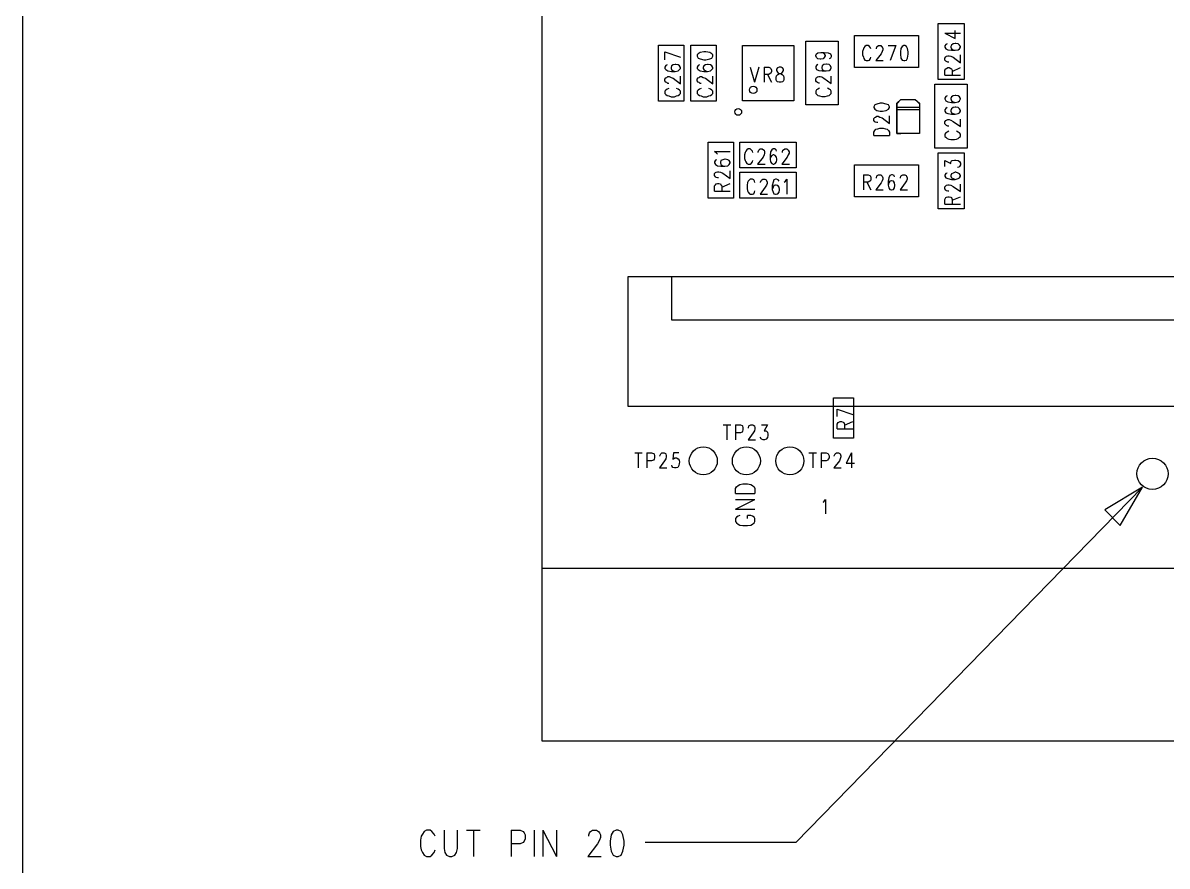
# Model space of a CAD drawing. Extents: x 11.9 to 28.1, y 10.8 to 21.2.
# Drawn here: x 11.892 to 14.549, y 14.351 to 16.307 of the extents above; entities that cross this region are included whole.
import ezdxf

# ---------------------------------------------------------------- set-up
doc = ezdxf.new("R2010")
doc.units = 0
doc.header["$MEASUREMENT"] = 0
doc.layers.add('LAYNR1', color=2, linetype='Continuous')

msp = doc.modelspace()

# ---------------------------------------------------------------- linework, layer by layer
at = {"layer": 'LAYNR1', "color": 7}
for points in [[(11.892, 10.799), (11.892, 21.199)], [(13.097, 20.041), (13.097, 14.641)], [(14.017, 16.176), (14.017, 16.306)], [(14.017, 16.306), (14.078, 16.306)], [(14.033, 16.284), (14.057, 16.271), (14.057, 16.29)], [(14.078, 16.306), (14.078, 16.176)], [(13.71, 16.117), (13.71, 16.265)], [(13.71, 16.265), (13.785, 16.265)], [(13.785, 16.265), (13.785, 16.117)], [(13.823, 16.204), (13.823, 16.278)], [(13.823, 16.278), (13.972, 16.278)], [(13.972, 16.278), (13.972, 16.204)], [(14.033, 16.284), (14.069, 16.284)], [(13.368, 16.126), (13.368, 16.256)], [(13.368, 16.256), (13.427, 16.256)], [(13.383, 16.24), (13.419, 16.228)], [(13.383, 16.222), (13.383, 16.24)], [(13.427, 16.256), (13.427, 16.126)], [(13.443, 16.126), (13.443, 16.256)], [(13.443, 16.256), (13.502, 16.256)], [(13.502, 16.256), (13.502, 16.126)], [(13.563, 16.255), (13.682, 16.255)], [(13.563, 16.127), (13.563, 16.255)], [(13.682, 16.255), (13.682, 16.127)], [(13.733, 16.232), (13.735, 16.236)], [(13.735, 16.236), (13.738, 16.238)], [(13.738, 16.238), (13.745, 16.239)], [(13.745, 16.239), (13.75, 16.238)], [(13.745, 16.239), (13.753, 16.239)], [(13.75, 16.238), (13.753, 16.236)], [(13.753, 16.239), (13.762, 16.238)], [(13.753, 16.236), (13.755, 16.232)], [(13.762, 16.238), (13.767, 16.236)], [(13.767, 16.236), (13.769, 16.232)], [(13.861, 16.247), (13.86, 16.25), (13.858, 16.253), (13.855, 16.255), (13.85, 16.255), (13.847, 16.253), (13.845, 16.25), (13.844, 16.247), (13.842, 16.241), (13.842, 16.233), (13.844, 16.228), (13.845, 16.225), (13.847, 16.221), (13.85, 16.22), (13.855, 16.22), (13.858, 16.221), (13.86, 16.225), (13.861, 16.228)], [(13.874, 16.247), (13.874, 16.248), (13.875, 16.252), (13.876, 16.253), (13.879, 16.255), (13.884, 16.255), (13.886, 16.253), (13.887, 16.252), (13.889, 16.248), (13.889, 16.245), (13.887, 16.241), (13.885, 16.236), (13.873, 16.22), (13.89, 16.22)], [(13.901, 16.255), (13.919, 16.255)], [(13.919, 16.255), (13.906, 16.22)], [(14.038, 16.259), (14.035, 16.257), (14.033, 16.254), (14.033, 16.251), (14.035, 16.247), (14.04, 16.245), (14.048, 16.244), (14.057, 16.244), (14.064, 16.245), (14.067, 16.247), (14.069, 16.251), (14.069, 16.253), (14.067, 16.256), (14.064, 16.259), (14.058, 16.26), (14.057, 16.26), (14.052, 16.259), (14.048, 16.256), (14.047, 16.253), (14.047, 16.251), (14.048, 16.247), (14.052, 16.245), (14.057, 16.244)], [(13.388, 16.21), (13.385, 16.209), (13.383, 16.205), (13.383, 16.202), (13.385, 16.199), (13.39, 16.196), (13.398, 16.195), (13.407, 16.195), (13.414, 16.196), (13.417, 16.199), (13.419, 16.202), (13.419, 16.204), (13.417, 16.208), (13.414, 16.21), (13.408, 16.211), (13.407, 16.211), (13.402, 16.21), (13.398, 16.208), (13.397, 16.204), (13.397, 16.202), (13.398, 16.199), (13.402, 16.196), (13.407, 16.195)], [(13.463, 16.21), (13.46, 16.209), (13.458, 16.205), (13.458, 16.202), (13.46, 16.199), (13.465, 16.196), (13.473, 16.195), (13.482, 16.195), (13.489, 16.196), (13.492, 16.199), (13.494, 16.202), (13.494, 16.204), (13.492, 16.208), (13.489, 16.21), (13.483, 16.211), (13.482, 16.211), (13.477, 16.21), (13.473, 16.208), (13.472, 16.204), (13.472, 16.202), (13.473, 16.199), (13.477, 16.196), (13.482, 16.195)], [(13.733, 16.231), (13.733, 16.232)], [(13.735, 16.227), (13.733, 16.231)], [(13.735, 16.209), (13.733, 16.206)], [(13.738, 16.224), (13.735, 16.227)], [(13.738, 16.211), (13.735, 16.209)], [(13.743, 16.223), (13.738, 16.224)], [(13.745, 16.223), (13.743, 16.223)], [(13.75, 16.224), (13.745, 16.223)], [(13.748, 16.208), (13.747, 16.204)], [(13.752, 16.211), (13.748, 16.208)], [(13.753, 16.227), (13.75, 16.224)], [(13.757, 16.212), (13.752, 16.211)], [(13.755, 16.231), (13.753, 16.227)], [(13.755, 16.232), (13.755, 16.231)], [(13.758, 16.212), (13.757, 16.212)], [(13.764, 16.211), (13.758, 16.212)], [(13.767, 16.226), (13.764, 16.224)], [(13.767, 16.208), (13.764, 16.211)], [(13.769, 16.229), (13.767, 16.226)], [(13.769, 16.204), (13.767, 16.208)], [(13.769, 16.232), (13.769, 16.229)], [(14.042, 16.216), (14.04, 16.216), (14.037, 16.218), (14.035, 16.219), (14.033, 16.221), (14.033, 16.226), (14.035, 16.229), (14.037, 16.23), (14.04, 16.231), (14.043, 16.231), (14.047, 16.23), (14.052, 16.228), (14.069, 16.215), (14.069, 16.233)], [(13.392, 16.167), (13.39, 16.167), (13.387, 16.169), (13.385, 16.17), (13.383, 16.173), (13.383, 16.177), (13.385, 16.18), (13.387, 16.181), (13.39, 16.183), (13.393, 16.183), (13.397, 16.181), (13.402, 16.179), (13.419, 16.166), (13.419, 16.184)], [(13.467, 16.167), (13.465, 16.167), (13.462, 16.169), (13.46, 16.17), (13.458, 16.173), (13.458, 16.177), (13.46, 16.18), (13.462, 16.181), (13.465, 16.183), (13.468, 16.183), (13.472, 16.181), (13.477, 16.179), (13.494, 16.166), (13.494, 16.184)], [(13.581, 16.205), (13.591, 16.17)], [(13.601, 16.205), (13.591, 16.17)], [(13.613, 16.205), (13.613, 16.17)], [(13.613, 16.205), (13.624, 16.205), (13.627, 16.203), (13.629, 16.202), (13.63, 16.198), (13.63, 16.195), (13.629, 16.191), (13.627, 16.19), (13.624, 16.188), (13.613, 16.188)], [(13.621, 16.188), (13.63, 16.17)], [(13.733, 16.206), (13.733, 16.203)], [(13.733, 16.203), (13.735, 16.199)], [(13.735, 16.199), (13.74, 16.197)], [(13.735, 16.181), (13.737, 16.182)], [(13.737, 16.182), (13.74, 16.183)], [(13.74, 16.197), (13.748, 16.196)], [(13.74, 16.183), (13.743, 16.183)], [(13.743, 16.183), (13.747, 16.182)], [(13.747, 16.204), (13.747, 16.203)], [(13.747, 16.203), (13.748, 16.199)], [(13.747, 16.182), (13.752, 16.179)], [(13.748, 16.199), (13.752, 16.197)], [(13.748, 16.196), (13.757, 16.196)], [(13.752, 16.197), (13.757, 16.196)], [(13.757, 16.196), (13.764, 16.197)], [(13.764, 16.197), (13.767, 16.199)], [(13.767, 16.199), (13.769, 16.203)], [(13.769, 16.203), (13.769, 16.204)], [(13.769, 16.167), (13.769, 16.184)], [(13.972, 16.204), (13.823, 16.204)], [(14.033, 16.186), (14.033, 16.198), (14.035, 16.201), (14.037, 16.202), (14.04, 16.204), (14.043, 16.204), (14.047, 16.202), (14.048, 16.201), (14.05, 16.198), (14.05, 16.186)], [(14.033, 16.186), (14.069, 16.186)], [(14.05, 16.195), (14.069, 16.204)], [(13.392, 16.155), (13.388, 16.154), (13.385, 16.151), (13.383, 16.149), (13.383, 16.144), (13.385, 16.141), (13.388, 16.139), (13.392, 16.138), (13.397, 16.136), (13.405, 16.136), (13.41, 16.138), (13.414, 16.139), (13.417, 16.141), (13.419, 16.144), (13.419, 16.149), (13.417, 16.151), (13.414, 16.154), (13.41, 16.155)], [(13.467, 16.155), (13.463, 16.154), (13.46, 16.151), (13.458, 16.149), (13.458, 16.144), (13.46, 16.141), (13.463, 16.139), (13.467, 16.138), (13.472, 16.136), (13.48, 16.136), (13.485, 16.138), (13.489, 16.139), (13.492, 16.141), (13.494, 16.144), (13.494, 16.149), (13.492, 16.151), (13.489, 16.154), (13.485, 16.155)], [(13.733, 16.178), (13.735, 16.181)], [(13.733, 16.173), (13.733, 16.178)], [(13.735, 16.171), (13.733, 16.173)], [(13.737, 16.169), (13.735, 16.171)], [(13.74, 16.168), (13.737, 16.169)], [(13.742, 16.156), (13.738, 16.154)], [(13.742, 16.168), (13.74, 16.168)], [(13.752, 16.179), (13.769, 16.167)], [(13.764, 16.154), (13.76, 16.156)], [(14.01, 16.017), (14.01, 16.165)], [(14.01, 16.165), (14.085, 16.165)], [(14.078, 16.176), (14.017, 16.176)], [(14.085, 16.165), (14.085, 16.017)], [(13.735, 16.152), (13.733, 16.149)], [(13.733, 16.149), (13.733, 16.144)], [(13.733, 16.144), (13.735, 16.142)], [(13.738, 16.154), (13.735, 16.152)], [(13.735, 16.142), (13.738, 16.139)], [(13.738, 16.139), (13.742, 16.138)], [(13.742, 16.138), (13.747, 16.137)], [(13.747, 16.137), (13.755, 16.137)], [(13.755, 16.137), (13.76, 16.138)], [(13.76, 16.138), (13.764, 16.139)], [(13.767, 16.152), (13.764, 16.154)], [(13.764, 16.139), (13.767, 16.142)], [(13.769, 16.149), (13.767, 16.152)], [(13.767, 16.142), (13.769, 16.144)], [(13.769, 16.144), (13.769, 16.149)], [(13.931, 16.13), (13.921, 16.12)], [(13.921, 16.121), (13.931, 16.13)], [(13.931, 16.13), (13.964, 16.13)], [(13.964, 16.13), (13.974, 16.12)], [(13.964, 16.13), (13.974, 16.121)], [(14.035, 16.137), (14.033, 16.133)], [(14.033, 16.133), (14.033, 16.131)], [(14.033, 16.131), (14.035, 16.127)], [(14.038, 16.138), (14.035, 16.137)], [(14.048, 16.136), (14.047, 16.132)], [(14.047, 16.132), (14.047, 16.131)], [(14.047, 16.131), (14.048, 16.127)], [(14.052, 16.138), (14.048, 16.136)], [(14.057, 16.139), (14.052, 16.138)], [(14.058, 16.139), (14.057, 16.139)], [(14.064, 16.138), (14.058, 16.139)], [(14.067, 16.136), (14.064, 16.138)], [(14.069, 16.132), (14.067, 16.136)], [(14.067, 16.127), (14.069, 16.131)], [(14.069, 16.131), (14.069, 16.132)], [(13.427, 16.126), (13.368, 16.126)], [(13.502, 16.126), (13.443, 16.126)], [(13.682, 16.127), (13.563, 16.127)], [(13.785, 16.117), (13.71, 16.117)], [(13.87, 16.117), (13.868, 16.113)], [(13.868, 16.113), (13.868, 16.111)], [(13.868, 16.111), (13.87, 16.107)], [(13.875, 16.119), (13.87, 16.117)], [(13.87, 16.107), (13.875, 16.104)], [(13.883, 16.121), (13.875, 16.119)], [(13.875, 16.104), (13.883, 16.103)], [(13.888, 16.121), (13.883, 16.121)], [(13.883, 16.103), (13.888, 16.103)], [(13.897, 16.119), (13.888, 16.121)], [(13.888, 16.103), (13.897, 16.104)], [(13.902, 16.117), (13.897, 16.119)], [(13.897, 16.104), (13.902, 16.107)], [(13.904, 16.113), (13.902, 16.117)], [(13.902, 16.107), (13.904, 16.111)], [(13.904, 16.111), (13.904, 16.113)], [(13.921, 16.051), (13.921, 16.121)], [(13.921, 16.12), (13.921, 16.051)], [(13.974, 16.111), (13.921, 16.111)], [(13.974, 16.106), (13.921, 16.106)], [(13.974, 16.121), (13.974, 16.051)], [(13.974, 16.12), (13.974, 16.051)], [(14.035, 16.109), (14.033, 16.106)], [(14.033, 16.106), (14.033, 16.103)], [(14.033, 16.103), (14.035, 16.099)], [(14.035, 16.127), (14.04, 16.124)], [(14.038, 16.111), (14.035, 16.109)], [(14.04, 16.124), (14.048, 16.123)], [(14.048, 16.108), (14.047, 16.104)], [(14.047, 16.104), (14.047, 16.103)], [(14.047, 16.103), (14.048, 16.099)], [(14.048, 16.127), (14.052, 16.124)], [(14.048, 16.123), (14.057, 16.123)], [(14.052, 16.111), (14.048, 16.108)], [(14.052, 16.124), (14.057, 16.123)], [(14.057, 16.112), (14.052, 16.111)], [(14.057, 16.123), (14.064, 16.124)], [(14.058, 16.112), (14.057, 16.112)], [(14.064, 16.111), (14.058, 16.112)], [(14.064, 16.124), (14.067, 16.127)], [(14.067, 16.108), (14.064, 16.111)], [(14.069, 16.104), (14.067, 16.108)], [(14.067, 16.099), (14.069, 16.103)], [(14.069, 16.103), (14.069, 16.104)], [(13.868, 16.086), (13.87, 16.088)], [(13.868, 16.081), (13.868, 16.086)], [(13.87, 16.078), (13.868, 16.081)], [(13.87, 16.088), (13.872, 16.089)], [(13.872, 16.077), (13.87, 16.078)], [(13.872, 16.089), (13.875, 16.091)], [(13.875, 16.076), (13.872, 16.077)], [(13.875, 16.091), (13.878, 16.091)], [(13.877, 16.076), (13.875, 16.076)], [(13.878, 16.091), (13.882, 16.089)], [(13.882, 16.089), (13.887, 16.087)], [(13.887, 16.087), (13.904, 16.074)], [(13.904, 16.074), (13.904, 16.092)], [(14.033, 16.078), (14.035, 16.081)], [(14.033, 16.073), (14.033, 16.078)], [(14.035, 16.099), (14.04, 16.097)], [(14.035, 16.081), (14.037, 16.082)], [(14.037, 16.082), (14.04, 16.083)], [(14.04, 16.097), (14.048, 16.096)], [(14.04, 16.083), (14.043, 16.083)], [(14.043, 16.083), (14.047, 16.082)], [(14.047, 16.082), (14.052, 16.079)], [(14.048, 16.099), (14.052, 16.097)], [(14.048, 16.096), (14.057, 16.096)], [(14.052, 16.097), (14.057, 16.096)], [(14.052, 16.079), (14.069, 16.067)], [(14.057, 16.096), (14.064, 16.097)], [(14.064, 16.097), (14.067, 16.099)], [(14.069, 16.067), (14.069, 16.084)], [(13.868, 16.054), (13.87, 16.058)], [(13.868, 16.046), (13.868, 16.054)], [(13.87, 16.058), (13.873, 16.061)], [(13.873, 16.061), (13.877, 16.062)], [(13.877, 16.062), (13.882, 16.063)], [(13.882, 16.063), (13.89, 16.063)], [(13.89, 16.063), (13.895, 16.062)], [(13.895, 16.062), (13.899, 16.061)], [(13.899, 16.061), (13.902, 16.058)], [(13.902, 16.058), (13.904, 16.054)], [(13.904, 16.054), (13.904, 16.046)], [(13.921, 16.051), (13.931, 16.051)], [(13.974, 16.051), (13.921, 16.051)], [(13.974, 16.051), (13.964, 16.051)], [(14.035, 16.071), (14.033, 16.073)], [(14.035, 16.052), (14.033, 16.049)], [(14.033, 16.049), (14.033, 16.044)], [(14.037, 16.069), (14.035, 16.071)], [(14.038, 16.054), (14.035, 16.052)], [(14.04, 16.068), (14.037, 16.069)], [(14.042, 16.056), (14.038, 16.054)], [(14.042, 16.068), (14.04, 16.068)], [(14.064, 16.054), (14.06, 16.056)], [(14.067, 16.052), (14.064, 16.054)], [(14.069, 16.049), (14.067, 16.052)], [(14.069, 16.044), (14.069, 16.049)], [(13.483, 15.901), (13.483, 16.031)], [(13.483, 16.031), (13.542, 16.031)], [(13.542, 16.031), (13.542, 15.901)], [(13.557, 16.031), (13.688, 16.031)], [(13.557, 15.971), (13.557, 16.031)], [(13.688, 16.031), (13.688, 15.971)], [(13.868, 16.046), (13.904, 16.046)], [(14.033, 16.044), (14.035, 16.042)], [(14.035, 16.042), (14.038, 16.039)], [(14.038, 16.039), (14.042, 16.038)], [(14.042, 16.038), (14.047, 16.037)], [(14.047, 16.037), (14.055, 16.037)], [(14.055, 16.037), (14.06, 16.038)], [(14.06, 16.038), (14.064, 16.039)], [(14.064, 16.039), (14.067, 16.042)], [(14.067, 16.042), (14.069, 16.044)], [(13.505, 16.003), (13.503, 16.005), (13.498, 16.009), (13.534, 16.009)], [(13.569, 16.007), (13.568, 16.001)], [(13.568, 16.001), (13.568, 15.993)], [(13.571, 16.01), (13.569, 16.007)], [(13.573, 16.013), (13.571, 16.01)], [(13.576, 16.015), (13.573, 16.013)], [(13.581, 16.015), (13.576, 16.015)], [(13.583, 16.013), (13.581, 16.015)], [(13.586, 16.01), (13.583, 16.013)], [(13.587, 16.007), (13.586, 16.01)], [(13.611, 15.996), (13.598, 15.98)], [(13.599, 16.008), (13.601, 16.012)], [(13.599, 16.007), (13.599, 16.008)], [(13.601, 16.012), (13.602, 16.013)], [(13.602, 16.013), (13.604, 16.015)], [(13.604, 16.015), (13.609, 16.015)], [(13.609, 16.015), (13.612, 16.013)], [(13.613, 16.001), (13.611, 15.996)], [(13.612, 16.013), (13.613, 16.012)], [(13.613, 16.012), (13.614, 16.008)], [(13.614, 16.005), (13.613, 16.001)], [(13.614, 16.008), (13.614, 16.005)], [(13.628, 16.008), (13.627, 16)], [(13.627, 16), (13.627, 15.991)], [(13.628, 15.996), (13.627, 15.991)], [(13.631, 16.013), (13.628, 16.008)], [(13.631, 16), (13.628, 15.996)], [(13.634, 16.015), (13.631, 16.013)], [(13.634, 16.001), (13.631, 16)], [(13.637, 16.015), (13.634, 16.015)], [(13.636, 16.001), (13.634, 16.001)], [(13.639, 16), (13.636, 16.001)], [(13.641, 16.013), (13.637, 16.015)], [(13.642, 15.996), (13.639, 16)], [(13.642, 16.01), (13.641, 16.013)], [(13.643, 15.991), (13.642, 15.996)], [(13.667, 15.996), (13.654, 15.98)], [(13.656, 16.008), (13.657, 16.012)], [(13.656, 16.007), (13.656, 16.008)], [(13.657, 16.012), (13.658, 16.013)], [(13.658, 16.013), (13.661, 16.015)], [(13.661, 16.015), (13.666, 16.015)], [(13.666, 16.015), (13.668, 16.013)], [(13.669, 16.001), (13.667, 15.996)], [(13.668, 16.013), (13.669, 16.012)], [(13.669, 16.012), (13.671, 16.008)], [(13.671, 16.005), (13.669, 16.001)], [(13.671, 16.008), (13.671, 16.005)], [(14.085, 16.017), (14.01, 16.017)], [(14.017, 15.876), (14.017, 16.006)], [(14.017, 16.006), (14.078, 16.006)], [(14.078, 16.006), (14.078, 15.876)], [(13.503, 15.99), (13.5, 15.989), (13.498, 15.985), (13.498, 15.983), (13.5, 15.979), (13.505, 15.976), (13.513, 15.975), (13.522, 15.975), (13.529, 15.976), (13.532, 15.979), (13.534, 15.983), (13.534, 15.984), (13.532, 15.988), (13.529, 15.99), (13.523, 15.991), (13.522, 15.991), (13.517, 15.99), (13.513, 15.988), (13.512, 15.984), (13.512, 15.983), (13.513, 15.979), (13.517, 15.976), (13.522, 15.975)], [(13.688, 15.971), (13.557, 15.971)], [(13.568, 15.993), (13.569, 15.988)], [(13.569, 15.988), (13.571, 15.985)], [(13.571, 15.985), (13.573, 15.981)], [(13.573, 15.981), (13.576, 15.98)], [(13.576, 15.98), (13.581, 15.98)], [(13.581, 15.98), (13.583, 15.981)], [(13.583, 15.981), (13.586, 15.985)], [(13.586, 15.985), (13.587, 15.988)], [(13.598, 15.98), (13.616, 15.98)], [(13.627, 15.991), (13.628, 15.985)], [(13.628, 15.985), (13.631, 15.981)], [(13.631, 15.981), (13.634, 15.98)], [(13.634, 15.98), (13.636, 15.98)], [(13.636, 15.98), (13.639, 15.981)], [(13.639, 15.981), (13.642, 15.985)], [(13.642, 15.985), (13.643, 15.99)], [(13.643, 15.99), (13.643, 15.991)], [(13.654, 15.98), (13.672, 15.98)], [(13.823, 15.904), (13.823, 15.978)], [(13.823, 15.978), (13.972, 15.978)], [(13.972, 15.978), (13.972, 15.904)], [(14.033, 15.974), (14.033, 15.988)], [(14.033, 15.988), (14.047, 15.981)], [(14.047, 15.984), (14.048, 15.987)], [(14.047, 15.981), (14.047, 15.984)], [(14.048, 15.987), (14.05, 15.988)], [(14.05, 15.988), (14.055, 15.989)], [(14.055, 15.989), (14.058, 15.989)], [(14.058, 15.989), (14.064, 15.988)], [(14.065, 15.973), (14.062, 15.972)], [(14.064, 15.988), (14.067, 15.986)], [(14.067, 15.974), (14.065, 15.973)], [(14.067, 15.986), (14.069, 15.982)], [(14.069, 15.978), (14.067, 15.974)], [(14.069, 15.982), (14.069, 15.978)], [(13.507, 15.948), (13.505, 15.948), (13.502, 15.949), (13.5, 15.95), (13.498, 15.953), (13.498, 15.958), (13.5, 15.96), (13.502, 15.961), (13.505, 15.962), (13.508, 15.962), (13.512, 15.961), (13.517, 15.959), (13.534, 15.946), (13.534, 15.964)], [(13.557, 15.961), (13.688, 15.961)], [(13.557, 15.901), (13.557, 15.961)], [(13.592, 15.937), (13.591, 15.94), (13.589, 15.943), (13.586, 15.945), (13.581, 15.945), (13.579, 15.943), (13.576, 15.94), (13.575, 15.937), (13.574, 15.931), (13.574, 15.923), (13.575, 15.918), (13.576, 15.915), (13.579, 15.911), (13.581, 15.91), (13.586, 15.91), (13.589, 15.911), (13.591, 15.915), (13.592, 15.918)], [(13.605, 15.937), (13.605, 15.938), (13.606, 15.942), (13.608, 15.943), (13.61, 15.945), (13.615, 15.945), (13.618, 15.943), (13.619, 15.942), (13.62, 15.938), (13.62, 15.935), (13.619, 15.931), (13.616, 15.926), (13.604, 15.91), (13.621, 15.91)], [(13.648, 15.94), (13.646, 15.943), (13.642, 15.945), (13.64, 15.945), (13.636, 15.943), (13.634, 15.938), (13.632, 15.93), (13.632, 15.921), (13.634, 15.915), (13.636, 15.911), (13.64, 15.91), (13.641, 15.91), (13.645, 15.911), (13.648, 15.915), (13.649, 15.92), (13.649, 15.921), (13.648, 15.926), (13.645, 15.93), (13.641, 15.931), (13.64, 15.931), (13.636, 15.93), (13.634, 15.926), (13.632, 15.921)], [(13.66, 15.938), (13.663, 15.94), (13.666, 15.945), (13.666, 15.91)], [(13.688, 15.961), (13.688, 15.901)], [(13.844, 15.955), (13.844, 15.92)], [(13.844, 15.955), (13.855, 15.955), (13.859, 15.953), (13.86, 15.952), (13.861, 15.948), (13.861, 15.945), (13.86, 15.941), (13.859, 15.94), (13.855, 15.938), (13.844, 15.938)], [(13.874, 15.947), (13.874, 15.948), (13.875, 15.952), (13.876, 15.953), (13.879, 15.955), (13.884, 15.955), (13.886, 15.953), (13.887, 15.952), (13.889, 15.948), (13.889, 15.945), (13.887, 15.941), (13.885, 15.936), (13.873, 15.92), (13.89, 15.92)], [(13.916, 15.95), (13.915, 15.953), (13.911, 15.955), (13.909, 15.955), (13.905, 15.953), (13.903, 15.948), (13.901, 15.94), (13.901, 15.931), (13.903, 15.925), (13.905, 15.921), (13.909, 15.92), (13.91, 15.92), (13.914, 15.921), (13.916, 15.925), (13.917, 15.93), (13.917, 15.931), (13.916, 15.936), (13.914, 15.94), (13.91, 15.941), (13.909, 15.941), (13.905, 15.94), (13.903, 15.936), (13.901, 15.931)], [(13.93, 15.947), (13.93, 15.948), (13.931, 15.952), (13.932, 15.953), (13.935, 15.955), (13.94, 15.955), (13.943, 15.953), (13.944, 15.952), (13.945, 15.948), (13.945, 15.945), (13.944, 15.941), (13.941, 15.936), (13.929, 15.92), (13.946, 15.92)], [(14.035, 15.958), (14.033, 15.954)], [(14.033, 15.954), (14.033, 15.952)], [(14.033, 15.952), (14.035, 15.948)], [(14.038, 15.959), (14.035, 15.958)], [(14.035, 15.948), (14.04, 15.946)], [(14.04, 15.946), (14.048, 15.944)], [(14.048, 15.957), (14.047, 15.953)], [(14.047, 15.953), (14.047, 15.952)], [(14.047, 15.952), (14.048, 15.948)], [(14.052, 15.959), (14.048, 15.957)], [(14.048, 15.948), (14.052, 15.946)], [(14.048, 15.944), (14.057, 15.944)], [(14.057, 15.961), (14.052, 15.959)], [(14.052, 15.946), (14.057, 15.944)], [(14.058, 15.961), (14.057, 15.961)], [(14.057, 15.944), (14.064, 15.946)], [(14.064, 15.959), (14.058, 15.961)], [(14.067, 15.957), (14.064, 15.959)], [(14.064, 15.946), (14.067, 15.948)], [(14.069, 15.953), (14.067, 15.957)], [(14.067, 15.948), (14.069, 15.952)], [(14.069, 15.952), (14.069, 15.953)], [(13.498, 15.917), (13.498, 15.929), (13.5, 15.932), (13.502, 15.934), (13.505, 15.935), (13.508, 15.935), (13.512, 15.934), (13.513, 15.932), (13.515, 15.929), (13.515, 15.917)], [(13.498, 15.917), (13.534, 15.917)], [(13.515, 15.926), (13.534, 15.935)], [(13.852, 15.938), (13.861, 15.92)], [(14.033, 15.927), (14.035, 15.929)], [(14.033, 15.922), (14.033, 15.927)], [(14.035, 15.919), (14.033, 15.922)], [(14.035, 15.929), (14.037, 15.931)], [(14.037, 15.918), (14.035, 15.919)], [(14.037, 15.931), (14.04, 15.932)], [(14.04, 15.917), (14.037, 15.918)], [(14.04, 15.932), (14.043, 15.932)], [(14.042, 15.917), (14.04, 15.917)], [(14.043, 15.932), (14.047, 15.931)], [(14.047, 15.931), (14.052, 15.928)], [(14.052, 15.928), (14.069, 15.916)], [(14.069, 15.916), (14.069, 15.933)], [(13.542, 15.901), (13.483, 15.901)], [(13.688, 15.901), (13.557, 15.901)], [(13.972, 15.904), (13.823, 15.904)], [(14.033, 15.898), (14.035, 15.902)], [(14.033, 15.887), (14.033, 15.898)], [(14.035, 15.902), (14.037, 15.903)], [(14.037, 15.903), (14.04, 15.904)], [(14.04, 15.904), (14.043, 15.904)], [(14.043, 15.904), (14.047, 15.903)], [(14.047, 15.903), (14.048, 15.902)], [(14.048, 15.902), (14.05, 15.898)], [(14.05, 15.896), (14.069, 15.904)], [(14.05, 15.898), (14.05, 15.887)], [(14.078, 15.876), (14.017, 15.876)], [(14.033, 15.887), (14.069, 15.887)], [(16.157, 15.718), (13.297, 15.718)], [(13.297, 15.718), (13.297, 15.418)], [(13.398, 15.718), (13.398, 15.618)], [(13.398, 15.618), (16.058, 15.618)], [(13.297, 15.418), (16.157, 15.418)], [(13.774, 15.344), (13.774, 15.437)], [(13.774, 15.437), (13.821, 15.437)], [(13.783, 15.411), (13.819, 15.399)], [(13.783, 15.394), (13.783, 15.411)], [(13.821, 15.437), (13.821, 15.344)], [(13.518, 15.375), (13.536, 15.375)], [(13.527, 15.375), (13.527, 15.34)], [(13.547, 15.375), (13.547, 15.34)], [(13.547, 15.375), (13.558, 15.375)], [(13.558, 15.375), (13.562, 15.373)], [(13.562, 15.358), (13.558, 15.356)], [(13.562, 15.373), (13.563, 15.372)], [(13.563, 15.36), (13.562, 15.358)], [(13.563, 15.372), (13.564, 15.368)], [(13.564, 15.363), (13.563, 15.36)], [(13.564, 15.368), (13.564, 15.363)], [(13.577, 15.368), (13.578, 15.372)], [(13.577, 15.367), (13.577, 15.368)], [(13.578, 15.372), (13.579, 15.373)], [(13.579, 15.373), (13.582, 15.375)], [(13.582, 15.375), (13.587, 15.375)], [(13.587, 15.375), (13.589, 15.373)], [(13.591, 15.361), (13.588, 15.356)], [(13.589, 15.373), (13.591, 15.372)], [(13.591, 15.372), (13.592, 15.368)], [(13.592, 15.365), (13.591, 15.361)], [(13.592, 15.368), (13.592, 15.365)], [(13.607, 15.375), (13.621, 15.375)], [(13.621, 15.375), (13.613, 15.361)], [(13.613, 15.361), (13.617, 15.361)], [(13.617, 15.361), (13.619, 15.36)], [(13.619, 15.36), (13.621, 15.358)], [(13.621, 15.358), (13.622, 15.353)], [(13.783, 15.365), (13.783, 15.376), (13.785, 15.38), (13.787, 15.381), (13.79, 15.382), (13.793, 15.382), (13.797, 15.381), (13.798, 15.38), (13.8, 15.376), (13.8, 15.365)], [(13.783, 15.365), (13.819, 15.365)], [(13.8, 15.374), (13.819, 15.382)], [(13.558, 15.356), (13.547, 15.356)], [(13.588, 15.356), (13.576, 15.34)], [(13.576, 15.34), (13.593, 15.34)], [(13.606, 15.343), (13.604, 15.346)], [(13.607, 15.341), (13.606, 15.343)], [(13.611, 15.34), (13.607, 15.341)], [(13.614, 15.34), (13.611, 15.34)], [(13.618, 15.341), (13.614, 15.34)], [(13.621, 15.345), (13.618, 15.341)], [(13.622, 15.35), (13.621, 15.345)], [(13.622, 15.353), (13.622, 15.35)], [(13.821, 15.344), (13.774, 15.344)], [(13.313, 15.31), (13.33, 15.31)], [(13.321, 15.31), (13.321, 15.275)], [(13.341, 15.31), (13.341, 15.275)], [(13.341, 15.31), (13.352, 15.31), (13.356, 15.308), (13.358, 15.307), (13.359, 15.303), (13.359, 15.298), (13.358, 15.295), (13.356, 15.293), (13.352, 15.291), (13.341, 15.291)], [(13.371, 15.302), (13.371, 15.303), (13.373, 15.307), (13.374, 15.308), (13.376, 15.31), (13.381, 15.31), (13.384, 15.308), (13.385, 15.307), (13.386, 15.303), (13.386, 15.3), (13.385, 15.296), (13.382, 15.291), (13.37, 15.275), (13.387, 15.275)], [(13.415, 15.31), (13.403, 15.31), (13.401, 15.295), (13.403, 15.296), (13.406, 15.298), (13.41, 15.298), (13.414, 15.296), (13.416, 15.293), (13.417, 15.288), (13.416, 15.285), (13.415, 15.28), (13.413, 15.276), (13.409, 15.275), (13.405, 15.275), (13.401, 15.276), (13.4, 15.278), (13.399, 15.281)], [(13.717, 15.31), (13.735, 15.31)], [(13.726, 15.31), (13.726, 15.275)], [(13.746, 15.31), (13.746, 15.275)], [(13.746, 15.31), (13.757, 15.31), (13.761, 15.308), (13.762, 15.307), (13.764, 15.303), (13.764, 15.298), (13.762, 15.295), (13.761, 15.293), (13.757, 15.291), (13.746, 15.291)], [(13.776, 15.302), (13.776, 15.303), (13.778, 15.307), (13.779, 15.308), (13.781, 15.31), (13.786, 15.31), (13.789, 15.308), (13.79, 15.307), (13.791, 15.303), (13.791, 15.3), (13.79, 15.296), (13.788, 15.291), (13.775, 15.275), (13.792, 15.275)], [(13.816, 15.31), (13.804, 15.286), (13.823, 15.286)], [(13.816, 15.31), (13.816, 15.275)], [(13.547, 15.215), (13.547, 15.227), (13.549, 15.231), (13.553, 15.234)], [(13.553, 15.234), (13.557, 15.236), (13.564, 15.238), (13.575, 15.238), (13.582, 15.236), (13.586, 15.234), (13.59, 15.231), (13.592, 15.227), (13.592, 15.215)], [(14.492, 15.23), (13.687, 14.405)], [(14.492, 15.23), (14.404, 15.177)], [(14.44, 15.141), (14.492, 15.23)], [(13.547, 15.215), (13.592, 15.215)], [(13.547, 15.179), (13.592, 15.201)], [(13.547, 15.201), (13.592, 15.201)], [(13.75, 15.195), (13.752, 15.196), (13.756, 15.201), (13.756, 15.168)], [(13.547, 15.179), (13.592, 15.179)], [(14.404, 15.177), (14.44, 15.141)], [(13.553, 15.163), (13.549, 15.16), (13.547, 15.157), (13.547, 15.15), (13.549, 15.147), (13.553, 15.144)], [(13.557, 15.164), (13.553, 15.163)], [(13.575, 15.141), (13.582, 15.142), (13.586, 15.144), (13.59, 15.147), (13.592, 15.15), (13.592, 15.157), (13.59, 15.16), (13.586, 15.163), (13.582, 15.164), (13.575, 15.164)], [(13.575, 15.157), (13.575, 15.164)], [(13.553, 15.144), (13.557, 15.142), (13.564, 15.141)], [(13.564, 15.141), (13.575, 15.141)], [(23.448, 15.041), (13.097, 15.041)], [(13.097, 14.641), (23.448, 14.641)], [(12.849, 14.42), (12.847, 14.425), (12.842, 14.431), (12.838, 14.434), (12.829, 14.434), (12.824, 14.431), (12.82, 14.425), (12.817, 14.42)], [(12.87, 14.434), (12.87, 14.391), (12.872, 14.382), (12.876, 14.376), (12.883, 14.373)], [(12.888, 14.373), (12.895, 14.376), (12.899, 14.382), (12.901, 14.391), (12.901, 14.434)], [(12.922, 14.434), (12.954, 14.434)], [(12.938, 14.434), (12.938, 14.373)], [(13.026, 14.434), (13.026, 14.373)], [(13.026, 14.434), (13.047, 14.434), (13.054, 14.431), (13.056, 14.428), (13.058, 14.423), (13.058, 14.414), (13.056, 14.408), (13.054, 14.405), (13.047, 14.402), (13.026, 14.402)], [(13.079, 14.434), (13.079, 14.373)], [(13.099, 14.434), (13.099, 14.373)], [(13.099, 14.434), (13.131, 14.373)], [(13.131, 14.434), (13.131, 14.373)], [(13.206, 14.42), (13.206, 14.423), (13.208, 14.428), (13.21, 14.431), (13.215, 14.434), (13.224, 14.434), (13.229, 14.431), (13.231, 14.428), (13.233, 14.423), (13.233, 14.417), (13.231, 14.411), (13.226, 14.402), (13.204, 14.373)], [(13.27, 14.434), (13.263, 14.431), (13.258, 14.423), (13.256, 14.408), (13.256, 14.399), (13.258, 14.385), (13.263, 14.376), (13.27, 14.373)], [(13.274, 14.373), (13.281, 14.376), (13.285, 14.385), (13.288, 14.399), (13.288, 14.408), (13.285, 14.423), (13.281, 14.431), (13.274, 14.434), (13.27, 14.434)], [(12.817, 14.42), (12.815, 14.411), (12.815, 14.396)], [(13.687, 14.405), (13.337, 14.405)], [(12.815, 14.396), (12.817, 14.388), (12.82, 14.382), (12.824, 14.376), (12.829, 14.373)], [(12.838, 14.373), (12.842, 14.376), (12.847, 14.382), (12.849, 14.388)], [(12.829, 14.373), (12.838, 14.373)], [(12.883, 14.373), (12.888, 14.373)], [(13.204, 14.373), (13.235, 14.373)], [(13.27, 14.373), (13.274, 14.373)]]:
    msp.add_lwpolyline(points, dxfattribs=at)
for points in [[(13.458, 16.23), (13.46, 16.226), (13.465, 16.224), (13.473, 16.222), (13.478, 16.222), (13.487, 16.224), (13.492, 16.226), (13.494, 16.23), (13.494, 16.233), (13.492, 16.236), (13.487, 16.239), (13.478, 16.24), (13.473, 16.24), (13.465, 16.239), (13.46, 16.236), (13.458, 16.233), (13.458, 16.23)], [(13.938, 16.255), (13.934, 16.253), (13.931, 16.248), (13.93, 16.24), (13.93, 16.235), (13.931, 16.226), (13.934, 16.221), (13.938, 16.22), (13.94, 16.22), (13.944, 16.221), (13.946, 16.226), (13.948, 16.235), (13.948, 16.24), (13.946, 16.248), (13.944, 16.253), (13.94, 16.255), (13.938, 16.255)], [(13.648, 16.205), (13.644, 16.203), (13.642, 16.2), (13.642, 16.197), (13.644, 16.193), (13.646, 16.191), (13.651, 16.19), (13.655, 16.188), (13.658, 16.185), (13.659, 16.181), (13.659, 16.176), (13.658, 16.173), (13.656, 16.171), (13.653, 16.17), (13.648, 16.17), (13.644, 16.171), (13.642, 16.173), (13.641, 16.176), (13.641, 16.181), (13.642, 16.185), (13.645, 16.188), (13.649, 16.19), (13.654, 16.191), (13.656, 16.193), (13.658, 16.197), (13.658, 16.2), (13.656, 16.203), (13.653, 16.205), (13.648, 16.205)]]:
    msp.add_lwpolyline(points, close=True, dxfattribs=at)
for centre, radius in [((13.588, 16.152), 0.0086), ((13.553, 16.101), 0.008), ((13.472, 15.291), 0.0325), ((13.572, 15.291), 0.0325), ((13.673, 15.291), 0.0325), ((14.515, 15.261), 0.0364)]:
    msp.add_circle(centre, radius, dxfattribs=at)

doc.saveas('drawing.dxf')
